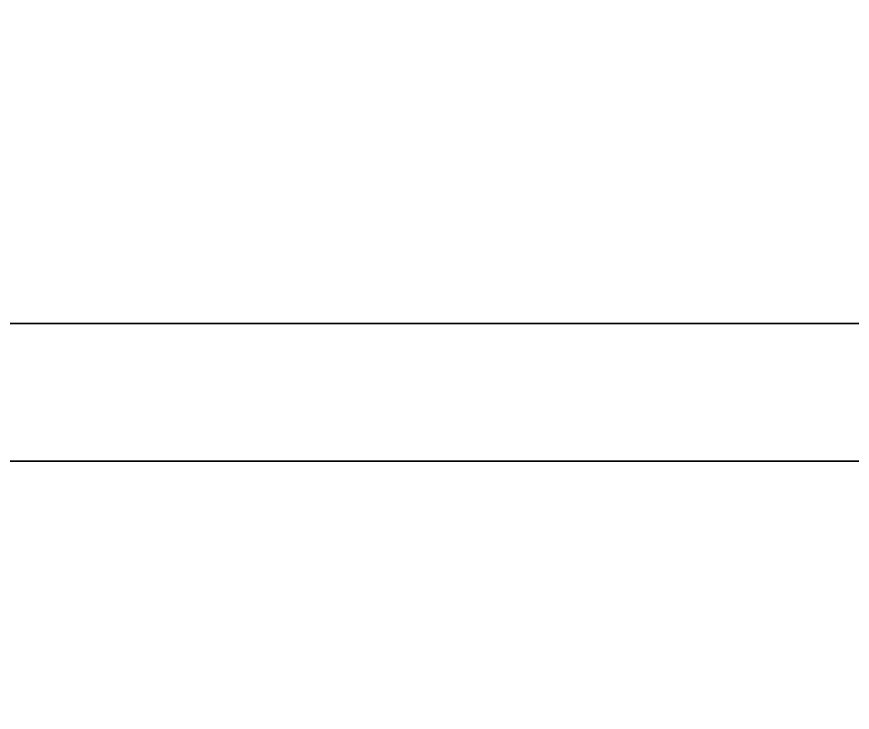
# Model space of a CAD drawing. Header units: millimetres. Extents: x 0 to 2000, y 0 to 1200.
# Drawn here: x 1254.9 to 1300.35, y 568.84 to 606.69 of the extents above; entities that cross this region are included whole.
import ezdxf

# ---------------------------------------------------------------- set-up
doc = ezdxf.new("R2010")
doc.units = ezdxf.units.MM
for name, color, linetype, true_color in [('BUY_B01', 7, 'Continuous', 0xc0c6ca), ('MFG_S04', 7, 'Continuous', 0x66828e), ('MFG_W02A', 7, 'Continuous', 0xd6b78e), ('MFG_W05', 7, 'Continuous', 0xd6b78e)]:
    doc.layers.add(name, color=color, linetype=linetype, true_color=true_color)

# ---------------------------------------------------------------- blocks, each defined once
blk = doc.blocks.new('P_W02A_02')
at = {"layer": 'MFG_W02A'}
for points, invisible_edges in [([(1296, 538.8, 889), (1251, 532, 889), (1251, 590, 889)], 13), ([(1251, 590, 900), (1251, 532, 900), (1296, 538.8, 900)], 14), ([(1296.17037, 540.0941, 889), (1296, 538.8, 889), (1251, 590, 889)], 14), ([(1251, 590, 900), (1296, 538.8, 900), (1296.17037, 540.0941, 900)], 13), ([(1296.66987, 541.3, 889), (1296.17037, 540.0941, 889), (1251, 590, 889)], 14), ([(1251, 590, 900), (1296.17037, 540.0941, 900), (1296.66987, 541.3, 900)], 13), ([(1297.46447, 542.33553, 889), (1296.66987, 541.3, 889), (1251, 590, 889)], 14), ([(1251, 590, 900), (1296.66987, 541.3, 900), (1297.46447, 542.33553, 900)], 13), ([(1298.5, 543.13013, 889), (1297.46447, 542.33553, 889), (1251, 590, 889)], 14), ([(1251, 590, 900), (1297.46447, 542.33553, 900), (1298.5, 543.13013, 900)], 13), ([(1299.7059, 543.62963, 889), (1298.5, 543.13013, 889), (1251, 590, 889)], 14), ([(1251, 590, 900), (1298.5, 543.13013, 900), (1299.7059, 543.62963, 900)], 13), ([(1301, 543.8, 889), (1299.7059, 543.62963, 889), (1251, 590, 889)], 14), ([(1251, 590, 900), (1299.7059, 543.62963, 900), (1301, 543.8, 900)], 13), ([(1302.2941, 543.62963, 889), (1301, 543.8, 889), (1251, 590, 889)], 14), ([(1251, 590, 900), (1301, 543.8, 900), (1302.2941, 543.62963, 900)], 13), ([(1303.5, 543.13013, 889), (1302.2941, 543.62963, 889), (1251, 590, 889)], 14), ([(1251, 590, 900), (1302.2941, 543.62963, 900), (1303.5, 543.13013, 900)], 13), ([(1304.53553, 542.33553, 889), (1303.5, 543.13013, 889), (1251, 590, 889)], 14), ([(1251, 590, 900), (1303.5, 543.13013, 900), (1304.53553, 542.33553, 900)], 13), ([(1304.53553, 542.33553, 889), (1251, 590, 889), (1549, 590, 889)], 13), ([(1549, 590, 900), (1251, 590, 900), (1304.53553, 542.33553, 900)], 14)]:
    blk.add_3dface(points, dxfattribs=dict(at, invisible_edges=invisible_edges))
blk.add_3dface([(1251, 590, 889), (1549, 590, 889), (1549, 590, 900), (1251, 590, 900)], dxfattribs=at)
blk = doc.blocks.new('P_W05_02')
at = {"layer": 'MFG_W05'}
for points, invisible_edges in [([(1565, 485, 786), (1235, 485, 786), (1235, 715, 786)], 12), ([(1235, 715, 791), (1235, 485, 791), (1565, 485, 791)], 12), ([(1565, 715, 786), (1565, 485, 786), (1235, 715, 786)], 6), ([(1235, 715, 791), (1565, 485, 791), (1565, 715, 791)], 5)]:
    blk.add_3dface(points, dxfattribs=dict(at, invisible_edges=invisible_edges))
blk = doc.blocks.new('P_S04_01')
at = {"layer": 'MFG_S04'}
for points, invisible_edges in [([(1500, 860, 782), (1500, 340, 782), (1141.59099, 398.40901, 782)], 15), ([(1141.59099, 398.40901, 783), (1500, 340, 783), (1500, 860, 783)], 15), ([(1500, 860, 782), (1141.59099, 398.40901, 782), (1141.94856, 398.875, 782)], 13), ([(1141.94856, 398.875, 783), (1141.59099, 398.40901, 783), (1500, 860, 783)], 14), ([(1500, 860, 782), (1141.94856, 398.875, 782), (1142.17333, 399.41766, 782)], 13), ([(1142.17333, 399.41766, 783), (1141.94856, 398.875, 783), (1500, 860, 783)], 14), ([(1500, 860, 782), (1142.17333, 399.41766, 782), (1162.6563, 449.28825, 782)], 15), ([(1162.6563, 449.28825, 783), (1142.17333, 399.41766, 783), (1500, 860, 783)], 15), ([(1500, 860, 782), (1162.75, 450, 782), (1162.38157, 748.625, 782)], 15), ([(1162.38157, 748.625, 783), (1162.75, 450, 783), (1500, 860, 783)], 15), ([(1500, 860, 782), (1162.6563, 449.28825, 782), (1162.75, 450, 782)], 13), ([(1162.75, 450, 783), (1162.6563, 449.28825, 783), (1500, 860, 783)], 14)]:
    blk.add_3dface(points, dxfattribs=dict(at, invisible_edges=invisible_edges))
blk = doc.blocks.new('P_B01_04')
at = {"layer": 'BUY_B01'}
for points, invisible_edges in [([(1549, 590, 885), (1251, 590, 885), (1251, 609, 885)], 12), ([(1251, 609, 885.7), (1251, 590, 885.7), (1549, 590, 885.7)], 12), ([(1549, 609, 885), (1549, 590, 885), (1251, 609, 885)], 6), ([(1251, 609, 885.7), (1549, 590, 885.7), (1549, 609, 885.7)], 5), ([(1549, 582.5, 882), (1251, 582.5, 882), (1251, 590, 882)], 12), ([(1251, 590, 888.7), (1251, 582.5, 888.7), (1549, 582.5, 888.7)], 12), ([(1549, 590, 882), (1549, 582.5, 882), (1251, 590, 882)], 6), ([(1251, 590, 888.7), (1549, 582.5, 888.7), (1549, 590, 888.7)], 5)]:
    blk.add_3dface(points, dxfattribs=dict(at, invisible_edges=invisible_edges))
for points in [[(1549, 590, 882), (1251, 590, 882), (1251, 590, 888.7), (1549, 590, 888.7)], [(1251, 590, 885), (1549, 590, 885), (1549, 590, 885.7), (1251, 590, 885.7)], [(1251, 582.5, 882), (1549, 582.5, 882), (1549, 582.5, 888.7), (1251, 582.5, 888.7)]]:
    blk.add_3dface(points, dxfattribs=at)

msp = doc.modelspace()

# ---------------------------------------------------------------- block references
at = {"layer": 'BUY_B01'}
msp.add_blockref('P_B01_04', (0, 0), dxfattribs=at)
at = {"layer": 'MFG_S04'}
msp.add_blockref('P_S04_01', (0, 0), dxfattribs=at)
at = {"layer": 'MFG_W02A'}
msp.add_blockref('P_W02A_02', (0, 0), dxfattribs=at)
at = {"layer": 'MFG_W05'}
msp.add_blockref('P_W05_02', (0, 0), dxfattribs=at)

doc.saveas('drawing.dxf')
